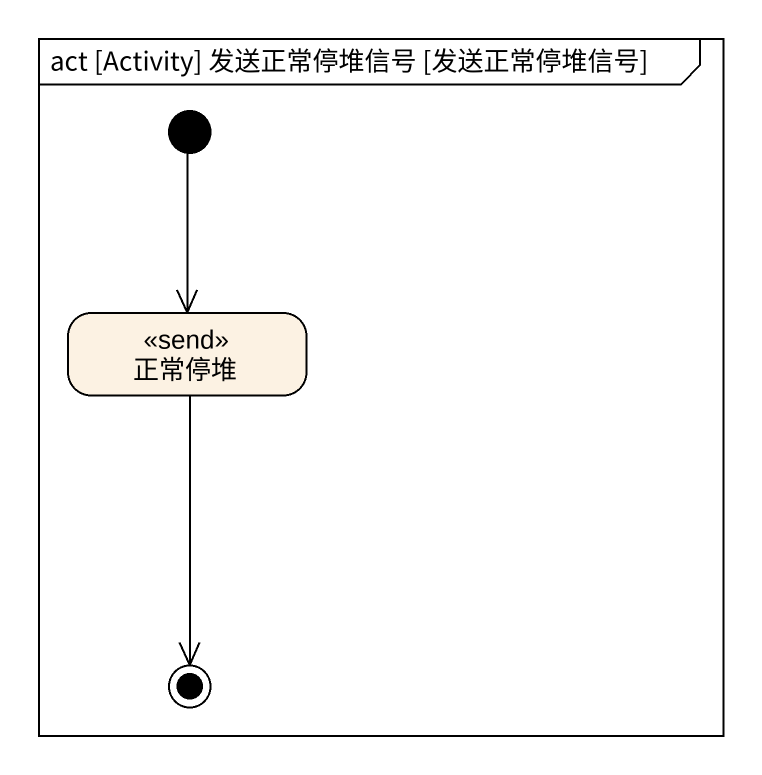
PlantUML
@startuml
mainframe act [Activity] 发送正常停堆信号 [发送正常停堆信号]
hide empty description
state 正常停堆 <<send>>
[*] --> 正常停堆
正常停堆 --> [*]
@enduml
